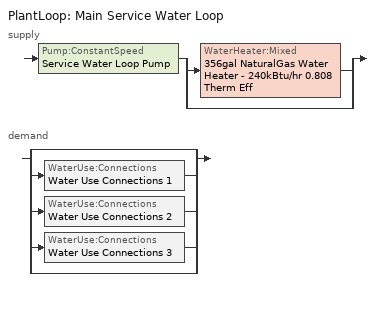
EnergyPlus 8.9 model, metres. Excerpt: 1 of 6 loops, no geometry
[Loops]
PlantLoop 'Main Service Water Loop'
 supply: Pump:ConstantSpeed 'Service Water Loop Pump' > split
  | WaterHeater:Mixed '356gal NaturalGas Water Heater - 240kBtu/hr 0.808 Therm Eff'
  | bypass
 demand: split
  | bypass
  | WaterUse:Connections 'Water Use Connections 1'
  | WaterUse:Connections 'Water Use Connections 2'
  | WaterUse:Connections 'Water Use Connections 3'
  | bypass
[PlantLoop]
Main Service Water Loop: Fluid Type=Water; Plant Equipment Operation Scheme=Main Service Water Loop Operation Schemes; Maximum Loop Temperature {C}=60; Minimum Loop Temperature {C}=10; Maximum Loop Flow Rate {m3/s}=Autosize; Minimum Loop Flow Rate {m3/s}=0; Plant Loop Volume {m3}=Autocalculate; Load Distribution Scheme=Optimal; Plant Loop Demand Calculation Scheme=SingleSetpoint
[Sizing:Plant]
Main Service Water Loop: Loop Type=Heating; Design Loop Exit Temperature {C}=60; Loop Design Temperature Difference {deltaC}=5; Sizing Option=NonCoincident; Zone Timesteps in Averaging Window=1; Coincident Sizing Factor Mode=None
[PlantEquipmentOperationSchemes]
Main Service Water Loop Operation Schemes: Control Scheme Object Type 1=PlantEquipmentOperation:HeatingLoad; Control Scheme Name 1=Main Service Water Loop Heating Operation Scheme; Control Scheme Schedule Name 1=Always On Discrete
[PlantEquipmentOperation:HeatingLoad]
Main Service Water Loop Heating Operation Scheme: Load Range Lower Limit 1 {W}=0; Load Range Upper Limit 1 {W}=1000000000; Range Equipment List Name 1=Main Service Water Loop Heating Equipment List
[PlantEquipmentList]
Main Service Water Loop Heating Equipment List: WaterHeater:Mixed, 356gal NaturalGas Water Heater - 240kBtu/hr 0.808 Therm Eff
[Pump:ConstantSpeed]
Service Water Loop Pump: Design Flow Rate {m3/s}=Autosize; Design Pump Head {Pa}=117538; Design Power Consumption {W}=Autosize; Motor Efficiency=0.7; Fraction of Motor Inefficiencies to Fluid Stream=0; Pump Control Type=Intermittent; Design Power Sizing Method=PowerPerFlowPerPressure; Design Electric Power per Unit Flow Rate {W/(m3/s)}=348701.1; Design Shaft Power per Unit Flow Rate per Unit Head=1.28205
[WaterHeater:Mixed]
356gal NaturalGas Water Heater - 240kBtu/hr 0.808 Therm Eff: Tank Volume {m3}=1.34784; Setpoint Temperature Schedule=Service Water Loop Temp - 140F; Deadband Temperature Difference {deltaC}=2; Maximum Temperature Limit {C}=82.2222; Heater Control Type=Cycle; Heater Maximum Capacity {W}=70424.5; Heater Ignition Minimum Flow Rate {m3/s}=0; Heater Ignition Delay {s}=0; Heater Fuel Type=NaturalGas; Heater Thermal Efficiency=0.80791; Part Load Factor Curve=SWH-EFFFPLR-NECB2011; Off Cycle Parasitic Fuel Consumption Rate {W}=20; Off Cycle Parasitic Fuel Type=NaturalGas; Off Cycle Parasitic Heat Fraction to Tank=0.8; On Cycle Parasitic Fuel Consumption Rate {W}=0; On Cycle Parasitic Fuel Type=NaturalGas; On Cycle Parasitic Heat Fraction to Tank=0; Ambient Temperature Indicator=Schedule; Ambient Temperature Schedule=Water Heater Ambient Temp Schedule - 70F; Off Cycle Loss Coefficient to Ambient Temperature {W/K}=14.3248; Off Cycle Loss Fraction to Zone=1; On Cycle Loss Coefficient to Ambient Temperature {W/K}=14.3248; On Cycle Loss Fraction to Zone=1; Use Side Effectiveness=1; Source Side Effectiveness=1; Use Side Design Flow Rate {m3/s}=Autosize; Source Side Design Flow Rate {m3/s}=Autosize; Indirect Water Heating Recovery Time {hr}=1.5; Source Side Flow Control Mode=IndirectHeatPrimarySetpoint
[SetpointManager:Scheduled]
Service hot water setpoint manager: Control Variable=Temperature; Schedule=Service Water Loop Temp - 140F
[WaterUse:Connections]
Name | Water Use Equipment Name 1
Water Use Connections 1 | Courthouse - cell-space function Service Water Use 2.08gal/min
Water Use Connections 2 | Courthouse - chambers-space function Service Water Use 0.72gal/min
Water Use Connections 3 | Courthouse - courtroom-space function Service Water Use 1.27gal/min
[WaterUse:Equipment]
Name | Peak Flow Rate {m3/s} | Flow Rate Fraction Schedule | Target Temperature Schedule | Zone | Sensible Fraction Schedule | Latent Fraction Schedule
Courthouse - cell-space function Service Water Use 2.08gal/min | 0.000131166 | NECB-H-Service Water Heating | Schedule Ruleset 5 | DU_BT=Space Function_ST=Courthouse - cell_FL=Story 3_SCHH | Schedule Ruleset 3 | Schedule Ruleset 4
Courthouse - chambers-space function Service Water Use 0.72gal/min | 4.53877e-05 | NECB-A-Service Water Heating | Schedule Ruleset 8 | ALL_ST=Courthouse - chambers_FL=Story 2_SCH=A | Schedule Ruleset 6 | Schedule Ruleset 7
Courthouse - courtroom-space function Service Water Use 1.27gal/min | 8.034e-05 | NECB-A-Service Water Heating | Schedule Ruleset 11 | ALL_ST=Courthouse - courtroom_FL=Story 2_SCH=A | Schedule Ruleset 9 | Schedule Ruleset 10
[Schedule:Day:Interval]
NECB-A-Service Water Heating Default; NECB-A-Service Water Heating Default|Wkdy Day: No, 07:00, 0.05, 08:00, 0.1, 10:00, 0.5, 16:00, 0.9, 17:00, 0.7, 18:00, 0.5, 19:00, 0.3, 22:00, 0.2, 24:00, 0.05
NECB-A-Service Water Heating Sat Day; NECB-A-Service Water Heating Sun|Hol Day; Schedule Day 12; Schedule Day 6; Schedule Day 9: No, 24:00, 0.05
NECB-H-Service Water Heating Default; NECB-H-Service Water Heating Default|Wkdy Day; NECB-H-Service Water Heating Sat Day; NECB-H-Service Water Heating Sun|Hol Day: No, 24:00, 0.9
Schedule Day 10; Schedule Day 13; Schedule Day 7; Service Water Loop Temp - 140F Default: No, 24:00, 60
Schedule Day 11; Schedule Day 5; Schedule Day 8: No, 24:00, 0.2
Water Heater Ambient Temp Schedule - 70F Default: No, 24:00, 21.1111
[Schedule:Week:Daily]
NECB-A-Service Water Heating Week Rule - Jan1-Dec31: NECB-A-Service Water Heating Sun|Hol Day, NECB-A-Service Water Heating Default|Wkdy Day, NECB-A-Service Water Heating Default|Wkdy Day, NECB-A-Service Water Heating Default|Wkdy Day, NECB-A-Service Water Heating Default|Wkdy Day, NECB-A-Service Water Heating Default|Wkdy Day, NECB-A-Service Water Heating Sat Day, NECB-A-Service Water Heating Default, NECB-A-Service Water Heating Default, NECB-A-Service Water Heating Default, NECB-A-Service Water Heating Default, NECB-A-Service Water Heating Default
NECB-H-Service Water Heating Week Rule - Jan1-Dec31: NECB-H-Service Water Heating Sun|Hol Day, NECB-H-Service Water Heating Default|Wkdy Day, NECB-H-Service Water Heating Default|Wkdy Day, NECB-H-Service Water Heating Default|Wkdy Day, NECB-H-Service Water Heating Default|Wkdy Day, NECB-H-Service Water Heating Default|Wkdy Day, NECB-H-Service Water Heating Sat Day, NECB-H-Service Water Heating Default, NECB-H-Service Water Heating Default, NECB-H-Service Water Heating Default, NECB-H-Service Water Heating Default, NECB-H-Service Water Heating Default
Schedule Ruleset 10 Week Rule - Jan1-Dec31: Schedule Day 12, Schedule Day 12, Schedule Day 12, Schedule Day 12, Schedule Day 12, Schedule Day 12, Schedule Day 12, Schedule Day 12, Schedule Day 12, Schedule Day 12, Schedule Day 12, Schedule Day 12
Schedule Ruleset 11 Week Rule - Jan1-Dec31: Schedule Day 13, Schedule Day 13, Schedule Day 13, Schedule Day 13, Schedule Day 13, Schedule Day 13, Schedule Day 13, Schedule Day 13, Schedule Day 13, Schedule Day 13, Schedule Day 13, Schedule Day 13
Schedule Ruleset 3 Week Rule - Jan1-Dec31: Schedule Day 5, Schedule Day 5, Schedule Day 5, Schedule Day 5, Schedule Day 5, Schedule Day 5, Schedule Day 5, Schedule Day 5, Schedule Day 5, Schedule Day 5, Schedule Day 5, Schedule Day 5
Schedule Ruleset 4 Week Rule - Jan1-Dec31: Schedule Day 6, Schedule Day 6, Schedule Day 6, Schedule Day 6, Schedule Day 6, Schedule Day 6, Schedule Day 6, Schedule Day 6, Schedule Day 6, Schedule Day 6, Schedule Day 6, Schedule Day 6
Schedule Ruleset 5 Week Rule - Jan1-Dec31: Schedule Day 7, Schedule Day 7, Schedule Day 7, Schedule Day 7, Schedule Day 7, Schedule Day 7, Schedule Day 7, Schedule Day 7, Schedule Day 7, Schedule Day 7, Schedule Day 7, Schedule Day 7
Schedule Ruleset 6 Week Rule - Jan1-Dec31: Schedule Day 8, Schedule Day 8, Schedule Day 8, Schedule Day 8, Schedule Day 8, Schedule Day 8, Schedule Day 8, Schedule Day 8, Schedule Day 8, Schedule Day 8, Schedule Day 8, Schedule Day 8
Schedule Ruleset 7 Week Rule - Jan1-Dec31: Schedule Day 9, Schedule Day 9, Schedule Day 9, Schedule Day 9, Schedule Day 9, Schedule Day 9, Schedule Day 9, Schedule Day 9, Schedule Day 9, Schedule Day 9, Schedule Day 9, Schedule Day 9
Schedule Ruleset 8 Week Rule - Jan1-Dec31: Schedule Day 10, Schedule Day 10, Schedule Day 10, Schedule Day 10, Schedule Day 10, Schedule Day 10, Schedule Day 10, Schedule Day 10, Schedule Day 10, Schedule Day 10, Schedule Day 10, Schedule Day 10
Schedule Ruleset 9 Week Rule - Jan1-Dec31: Schedule Day 11, Schedule Day 11, Schedule Day 11, Schedule Day 11, Schedule Day 11, Schedule Day 11, Schedule Day 11, Schedule Day 11, Schedule Day 11, Schedule Day 11, Schedule Day 11, Schedule Day 11
Service Water Loop Temp - 140F Week Rule - Jan1-Dec31: Service Water Loop Temp - 140F Default, Service Water Loop Temp - 140F Default, Service Water Loop Temp - 140F Default, Service Water Loop Temp - 140F Default, Service Water Loop Temp - 140F Default, Service Water Loop Temp - 140F Default, Service Water Loop Temp - 140F Default, Service Water Loop Temp - 140F Default, Service Water Loop Temp - 140F Default, Service Water Loop Temp - 140F Default, Service Water Loop Temp - 140F Default, Service Water Loop Temp - 140F Default
Water Heater Ambient Temp Schedule - 70F Week Rule - Jan1-Dec31: Water Heater Ambient Temp Schedule - 70F Default, Water Heater Ambient Temp Schedule - 70F Default, Water Heater Ambient Temp Schedule - 70F Default, Water Heater Ambient Temp Schedule - 70F Default, Water Heater Ambient Temp Schedule - 70F Default, Water Heater Ambient Temp Schedule - 70F Default, Water Heater Ambient Temp Schedule - 70F Default, Water Heater Ambient Temp Schedule - 70F Default, Water Heater Ambient Temp Schedule - 70F Default, Water Heater Ambient Temp Schedule - 70F Default, Water Heater Ambient Temp Schedule - 70F Default, Water Heater Ambient Temp Schedule - 70F Default
[Schedule:Year]
NECB-A-Service Water Heating: NECB-A-Service Water Heating Week Rule - Jan1-Dec31, 1, 1, 12, 31
NECB-H-Service Water Heating: NECB-H-Service Water Heating Week Rule - Jan1-Dec31, 1, 1, 12, 31
Schedule Ruleset 10: Schedule Ruleset 10 Week Rule - Jan1-Dec31, 1, 1, 12, 31
Schedule Ruleset 11: Schedule Ruleset 11 Week Rule - Jan1-Dec31, 1, 1, 12, 31
Schedule Ruleset 3: Schedule Ruleset 3 Week Rule - Jan1-Dec31, 1, 1, 12, 31
Schedule Ruleset 4: Schedule Ruleset 4 Week Rule - Jan1-Dec31, 1, 1, 12, 31
Schedule Ruleset 5: Schedule Ruleset 5 Week Rule - Jan1-Dec31, 1, 1, 12, 31
Schedule Ruleset 6: Schedule Ruleset 6 Week Rule - Jan1-Dec31, 1, 1, 12, 31
Schedule Ruleset 7: Schedule Ruleset 7 Week Rule - Jan1-Dec31, 1, 1, 12, 31
Schedule Ruleset 8: Schedule Ruleset 8 Week Rule - Jan1-Dec31, 1, 1, 12, 31
Schedule Ruleset 9: Schedule Ruleset 9 Week Rule - Jan1-Dec31, 1, 1, 12, 31
Service Water Loop Temp - 140F: Service Water Loop Temp - 140F Week Rule - Jan1-Dec31, 1, 1, 12, 31
Water Heater Ambient Temp Schedule - 70F: Water Heater Ambient Temp Schedule - 70F Week Rule - Jan1-Dec31, 1, 1, 12, 31
[Schedule:Constant]
Always On Discrete: Hourly Value=1
[Curve:Cubic]
SWH-EFFFPLR-NECB2011: Coefficient1 Constant=0.7576; Coefficient2 x=1.0071; Coefficient3 x**2=-1.4443; Coefficient4 x**3=0.6844; Minimum Value of x {BasedOnField A2}=0; Maximum Value of x {BasedOnField A2}=1
